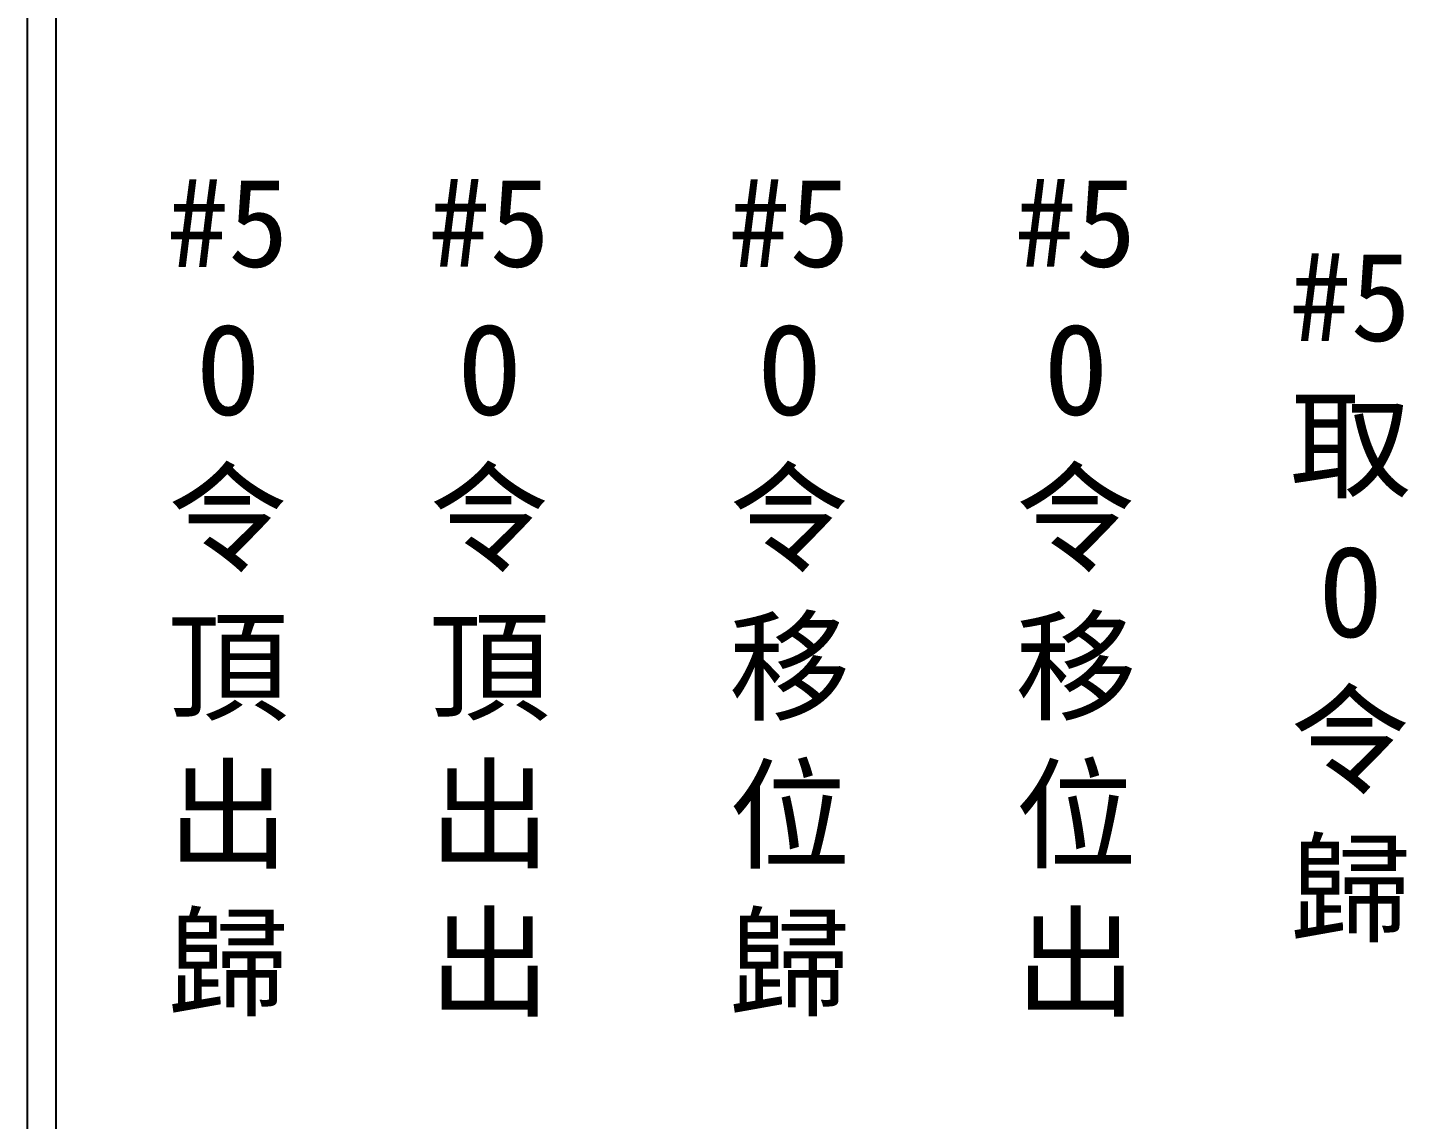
# Model space of a CAD drawing. Extents: x 325 to 612, y 3 to 207.
# Drawn here: x 325.3 to 386, y 50.9 to 98.9 of the extents above; entities that cross this region are included whole.
import ezdxf

# ---------------------------------------------------------------- set-up
doc = ezdxf.new("R2010")
doc.units = 0
doc.layers.add('圖框層', color=7, linetype='CONTINUOUS')
doc.layers.add('標尺寸層', color=3, linetype='CONTINUOUS')
doc.styles.add('CNS', font='romanc.shx', dxfattribs={"bigfont": 'chineset.shx'})

msp = doc.modelspace()

# ---------------------------------------------------------------- linework, layer by layer
at = {"layer": '圖框層', "color": 7}
for p, q in [((325.319, 3), (325.319, 206.969)), ((326.569, 4.25), (326.569, 205.719))]:
    msp.add_line(p, q, dxfattribs=at)

# ---------------------------------------------------------------- texts
at = {"layer": '標尺寸層', "color": 7, "char_height": 3.9, "width": 4.96081, "attachment_point": 5, "style": 'CNS'}
for s, insert in [('{\\fDFKai-SB|b0|i0|c136|p65;#\\H1x;5\\H1x;\\PO\\P令頂出歸}', (334.127, 73.868)), ('{\\fDFKai-SB|b0|i0|c136|p65;#\\H1x;5\\H1x;\\PO\\P令頂出出}', (345.608, 73.868)), ('{\\fDFKai-SB|b0|i0|c136|p65;#\\H1x;5\\H1x;\\PO\\P令移位歸}', (358.777, 73.868)), ('{\\fDFKai-SB|b0|i0|c136|p65;#\\H1x;5\\H1x;\\PO\\P令移位出}', (371.353, 73.868)), ('{\\fDFKai-SB|b0|i0|c136|p65;#\\H1x;5\\H1x;\\P取O令歸}', (383.414, 73.868))]:
    msp.add_mtext(s, dxfattribs=dict(at, insert=insert))

doc.saveas('drawing.dxf')
